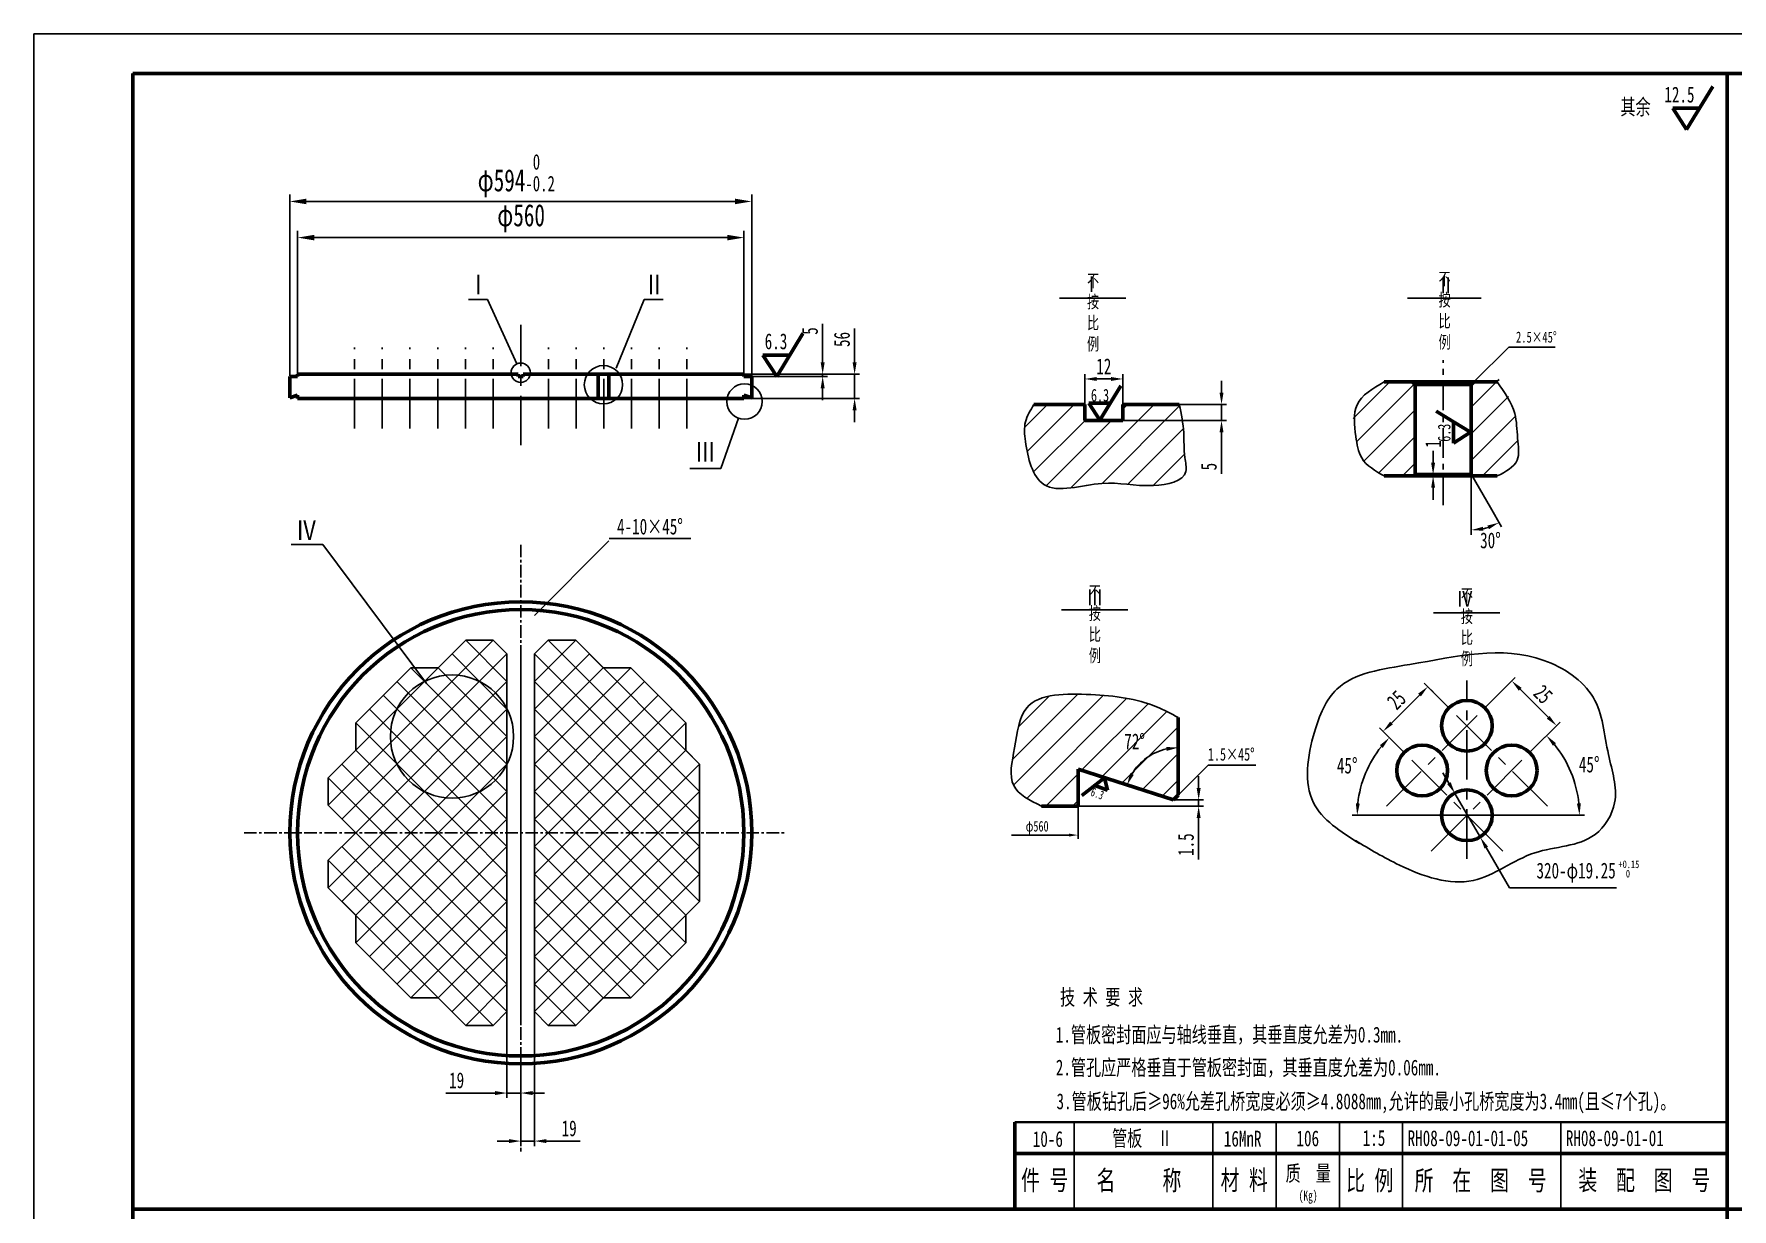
# Model space of a CAD drawing. Header units: millimetres. Extents: x 23903 to 90356, y -5632 to 81432.
# Drawn here: x 52855 to 57148, y 54777 to 57747 of the extents above; entities that cross this region are included whole.
import ezdxf
from ezdxf.enums import TextEntityAlignment as Align

# ---------------------------------------------------------------- set-up
doc = ezdxf.new("R2010")
doc.units = ezdxf.units.MM
for name, pattern in [('CENTER', [50.8, 31.75, -6.35, 6.35, -6.35]), ('CENTERX2', [4, 2.5, -0.5, 0.5, -0.5]), ('PHANTOM2', [31.75, 15.875, -3.175, 3.175, -3.175, 3.175, -3.175])]:
    doc.linetypes.add(name, pattern=pattern)
doc.layers.get('0').update_dxf_attribs({"lineweight": 60})
doc.layers.get('DEFPOINTS').update_dxf_attribs({"color": 6, "linetype": 'PHANTOM2', "lineweight": 25})
doc.layers.add('CCX', color=3, linetype='Continuous', lineweight=25)
doc.layers.add('DD', color=4, linetype='CENTER', lineweight=25)
doc.styles.add('HZ', font='SIMFANG.TTF', dxfattribs={"width": 0.7})
doc.styles.add('HZ123', font='SIMFANG.TTF', dxfattribs={"width": 0.7, "height": 2.5})
doc.styles.add('WZ5', font='SIMFANG.TTF', dxfattribs={"width": 0.7})
doc.dimstyles.new('ISO-25', dxfattribs={"dimscale": 10, "dimtxt": 4, "dimasz": 3, "dimexe": 1.25, "dimexo": 0, "dimgap": 1.2, "dimtad": 0, "dimdec": 0, "dimtxsty": 'HZ', "dimcen": 2.5, "dimadec": 0, "dimazin": 0, "dimtfac": 1, "dimtdec": 0, "dimtmove": 0, "dimatfit": 3, "dimfxl": 1, "dimarcsym": 0})
doc.dimstyles.new('ISO-25$0', dxfattribs={"dimscale": 10, "dimtxt": 4, "dimasz": 3, "dimexe": 1.25, "dimexo": 0, "dimgap": 1.2, "dimtad": 1, "dimdec": 0, "dimtxsty": 'HZ', "dimcen": 0, "dimclrd": 256, "dimclrt": 256, "dimadec": 0, "dimazin": 0, "dimtfac": 1, "dimtdec": 0, "dimtmove": 0, "dimatfit": 2, "dimfxl": 1, "dimlwd": -1, "dimarcsym": 0})
doc.dimstyles.new('ISO-25$2', dxfattribs={"dimscale": 10, "dimtxt": 4, "dimasz": 3, "dimexe": 1.25, "dimexo": 0, "dimgap": 1.5, "dimtad": 2, "dimtih": 1, "dimtoh": 1, "dimdec": 0, "dimdsep": 46, "dimtxsty": 'HZ', "dimcen": 3, "dimadec": 0, "dimazin": 0, "dimtfac": 1, "dimtdec": 0, "dimtmove": 0, "dimatfit": 3, "dimfxl": 1, "dimarcsym": 0})
doc.dimstyles.new('ISO-25$3', dxfattribs={"dimscale": 10, "dimtxt": 4, "dimasz": 3, "dimexe": 1.25, "dimexo": 0, "dimgap": 1.5, "dimtad": 2, "dimtih": 1, "dimtoh": 1, "dimdec": 0, "dimdsep": 46, "dimtxsty": 'HZ', "dimcen": -2.5, "dimadec": 0, "dimazin": 0, "dimtfac": 1, "dimtdec": 0, "dimtmove": 0, "dimatfit": 3, "dimldrblk": 'NONE', "dimfxl": 1, "dimarcsym": 0})
pattern_1 = [(45, (41141.94, 26370.194), (-33.67596, 33.67596), [])]

# ---------------------------------------------------------------- blocks, each defined once
blk = doc.blocks.new('*D106')
at = {"layer": 'CCX'}
for p, q in [((54849.2, 56917.1), (54849.2, 57014.5)), ((54849.2, 56881.7), (54849.2, 56887.1)), ((54849.2, 56851.7), (54849.2, 56821.7))]:
    blk.add_line(p, q, dxfattribs=at)
at = {"layer": 'CCX', "color": 0, "lineweight": -2}
for p, q in [((54650.1, 56887.1), (54861.7, 56887.1)), ((54669.9, 56881.7), (54861.7, 56881.7))]:
    blk.add_line(p, q, dxfattribs=at)
at = {"layer": 'CCX'}
for points in [[(54844.2, 56917.1), (54854.2, 56917.1), (54849.2, 56887.1)], [(54844.2, 56851.7), (54854.2, 56851.7), (54849.2, 56881.7)]]:
    blk.add_solid(points, dxfattribs=at)
at = {"layer": 'DEFPOINTS', "color": 0}
for p in [(54650.1, 56887.1), (54669.9, 56881.7), (54849.2, 56881.7)]:
    blk.add_point(p, dxfattribs=at)
at = {"layer": 'CCX', "insert": (54817.2, 56996.4), "char_height": 40, "attachment_point": 5, "rotation": 90, "style": 'HZ'}
blk.add_mtext('5', dxfattribs=at)
blk = doc.blocks.new('*D107')
at = {"layer": 'CCX'}
for p, q in [((54930, 56917.1), (54930, 57002.9)), ((54930, 56826), (54930, 56887.1)), ((54930, 56796), (54930, 56766))]:
    blk.add_line(p, q, dxfattribs=at)
at = {"layer": 'CCX', "color": 0, "lineweight": -2}
for p, q in [((54650.1, 56887.1), (54942.5, 56887.1)), ((54650.1, 56826), (54942.5, 56826))]:
    blk.add_line(p, q, dxfattribs=at)
at = {"layer": 'CCX'}
for points in [[(54925, 56917.1), (54935, 56917.1), (54930, 56887.1)], [(54925, 56796), (54935, 56796), (54930, 56826)]]:
    blk.add_solid(points, dxfattribs=at)
at = {"layer": 'DEFPOINTS', "color": 0}
for p in [(54650.1, 56887.1), (54930, 56887.1), (54650.1, 56826)]:
    blk.add_point(p, dxfattribs=at)
at = {"layer": 'CCX', "insert": (54898, 56975), "char_height": 40, "attachment_point": 5, "rotation": 90, "style": 'HZ'}
blk.add_mtext('56', dxfattribs=at)
blk = doc.blocks.new('*D108')
at = {"layer": 'CCX', "color": 0, "lineweight": -2}
for p, q in [((53502, 56883.1), (53502, 57341.3)), ((54669.9, 56852), (54669.9, 57341.3))]:
    blk.add_line(p, q, dxfattribs=at)
at = {"layer": 'CCX'}
blk.add_line((54627.9, 57323.8), (53544, 57323.8), dxfattribs=at)
for points in [[(53544, 57330.8), (53544, 57316.8), (53502, 57323.8)], [(54627.9, 57330.8), (54627.9, 57316.8), (54669.9, 57323.8)]]:
    blk.add_solid(points, dxfattribs=at)
at = {"layer": 'DEFPOINTS', "color": 0}
for p in [(53502, 57323.8), (53502, 56883.1), (54669.9, 56852)]:
    blk.add_point(p, dxfattribs=at)
at = {"layer": 'CCX', "insert": (54074.7, 57388.8), "char_height": 56, "attachment_point": 5, "style": 'HZ'}
blk.add_mtext('φ594{\\H0.7x;\\S 0^ -0.2;}', dxfattribs=at)
blk = doc.blocks.new('*D109')
at = {"layer": 'CCX', "color": 0, "lineweight": -2}
for p, q in [((53521.9, 56887.1), (53521.9, 57249.9)), ((54650.1, 56887.1), (54650.1, 57249.9))]:
    blk.add_line(p, q, dxfattribs=at)
at = {"layer": 'CCX'}
blk.add_line((54608.1, 57232.4), (53563.9, 57232.4), dxfattribs=at)
for points in [[(53563.9, 57239.4), (53563.9, 57225.4), (53521.9, 57232.4)], [(54608.1, 57239.4), (54608.1, 57225.4), (54650.1, 57232.4)]]:
    blk.add_solid(points, dxfattribs=at)
at = {"layer": 'DEFPOINTS', "color": 0}
for p in [(53521.9, 57232.4), (53521.9, 56887.1), (54650.1, 56887.1)]:
    blk.add_point(p, dxfattribs=at)
at = {"layer": 'CCX', "insert": (54086.9, 57281.4), "char_height": 56, "attachment_point": 5, "style": 'HZ'}
blk.add_mtext('φ560', dxfattribs=at)
blk = doc.blocks.new('*D116')
at = {"layer": 'CCX', "color": 0, "lineweight": -2}
for p, q in [((54051.2, 55294.8), (54051.2, 55057.8)), ((54086, 55177.5), (54086, 55057.8))]:
    blk.add_line(p, q, dxfattribs=at)
at = {"layer": 'CCX'}
for p, q in [((54021.2, 55070.3), (53896.2, 55070.3)), ((54086, 55070.3), (54051.2, 55070.3)), ((54116, 55070.3), (54146, 55070.3))]:
    blk.add_line(p, q, dxfattribs=at)
for points in [[(54021.2, 55075.3), (54021.2, 55065.3), (54051.2, 55070.3)], [(54116, 55075.3), (54116, 55065.3), (54086, 55070.3)]]:
    blk.add_solid(points, dxfattribs=at)
at = {"layer": 'DEFPOINTS', "color": 0}
for p in [(54051.2, 55294.8), (54086, 55177.5), (54086, 55070.3)]:
    blk.add_point(p, dxfattribs=at)
at = {"layer": 'CCX', "insert": (53923.9, 55102.3), "char_height": 40, "attachment_point": 5, "style": 'HZ'}
blk.add_mtext('19', dxfattribs=at)
blk = doc.blocks.new('*D91')
at = {"layer": 'CCX'}
for p, q in [((55857.5, 56840.4), (55857.5, 56870.4)), ((55857.5, 56810.4), (55857.5, 56770.4)), ((55857.5, 56740.4), (55857.5, 56635.5))]:
    blk.add_line(p, q, dxfattribs=at)
at = {"layer": 'CCX', "color": 0, "lineweight": -2}
for p, q in [((55750.8, 56810.4), (55870, 56810.4)), ((55608, 56770.4), (55870, 56770.4))]:
    blk.add_line(p, q, dxfattribs=at)
at = {"layer": 'CCX'}
for points in [[(55852.5, 56840.4), (55862.5, 56840.4), (55857.5, 56810.4)], [(55852.5, 56740.4), (55862.5, 56740.4), (55857.5, 56770.4)]]:
    blk.add_solid(points, dxfattribs=at)
at = {"layer": 'DEFPOINTS', "color": 0}
for p in [(55750.8, 56810.4), (55608, 56770.4), (55857.5, 56770.4)]:
    blk.add_point(p, dxfattribs=at)
at = {"layer": 'CCX', "insert": (55825.5, 56653.6), "char_height": 40, "attachment_point": 5, "rotation": 90, "style": 'HZ'}
blk.add_mtext('5', dxfattribs=at)
blk = doc.blocks.new('*D92')
at = {"layer": 'CCX', "color": 0, "lineweight": -2}
for p, q in [((55512, 56810.4), (55512, 56887.6)), ((55608, 56810.4), (55608, 56887.6))]:
    blk.add_line(p, q, dxfattribs=at)
at = {"layer": 'CCX'}
blk.add_line((55542, 56875.1), (55578, 56875.1), dxfattribs=at)
for points in [[(55542, 56880.1), (55542, 56870.1), (55512, 56875.1)], [(55578, 56880.1), (55578, 56870.1), (55608, 56875.1)]]:
    blk.add_solid(points, dxfattribs=at)
at = {"layer": 'DEFPOINTS', "color": 0}
for p in [(55608, 56875.1), (55512, 56810.4), (55608, 56810.4)]:
    blk.add_point(p, dxfattribs=at)
at = {"layer": 'CCX', "insert": (55560, 56907.1), "char_height": 40, "attachment_point": 5, "style": 'HZ'}
blk.add_mtext('12', dxfattribs=at)
blk = doc.blocks.new('*D117')
at = {"layer": 'CCX', "color": 0, "lineweight": -2}
for p, q in [((56489, 56633.3), (56489, 56480.8)), ((56537.1, 56550), (56565.3, 56501.2))]:
    blk.add_line(p, q, dxfattribs=at)
blk.add_arc((56489, 56633.3), 140, 282.2974, 287.7026, dxfattribs=at)
at = {"layer": 'CCX', "color": 0}
for points in [[(56519.4, 56491.5), (56518.3, 56501.5), (56489, 56493.3)], [(56529.6, 56504.5), (56533.6, 56495.4), (56559.1, 56512.1)]]:
    blk.add_solid(points, dxfattribs=at)
at = {"layer": 'DEFPOINTS', "color": 0}
for p in [(56489, 56861), (56489, 56633.3), (56490.9, 56630), (56537.1, 56550), (56513.4, 56495.4)]:
    blk.add_point(p, dxfattribs=at)
at = {"layer": 'CCX', "color": 0, "insert": (56537.3, 56466.9), "char_height": 40, "attachment_point": 5, "style": 'HZ'}
blk.add_mtext('30°', dxfattribs=at)
blk = doc.blocks.new('*D118')
at = {"layer": 'CCX', "color": 0, "lineweight": -2}
for p, q in [((56392.4, 56663.3), (56392.4, 56693.3)), ((56345.2, 56630), (56404.9, 56630)), ((56347.1, 56633.3), (56404.9, 56633.3)), ((56392.4, 56630), (56392.4, 56633.3)), ((56392.4, 56600), (56392.4, 56570))]:
    blk.add_line(p, q, dxfattribs=at)
at = {"layer": 'CCX', "color": 0}
for points in [[(56387.4, 56663.3), (56397.4, 56663.3), (56392.4, 56633.3)], [(56387.4, 56600), (56397.4, 56600), (56392.4, 56630)]]:
    blk.add_solid(points, dxfattribs=at)
at = {"layer": 'DEFPOINTS', "color": 0}
for p in [(56345.2, 56630), (56347.1, 56633.3), (56392.4, 56633.3)]:
    blk.add_point(p, dxfattribs=at)
at = {"layer": 'CCX', "color": 0, "insert": (56392.4, 56710.8), "char_height": 40, "attachment_point": 5, "rotation": 90, "style": 'HZ'}
blk.add_mtext('1', dxfattribs=at)
blk = doc.blocks.new('*D119')
at = {"layer": 'CCX'}
for p, q in [((55799.7, 55841.1), (55799.7, 55871.1)), ((55799.7, 55811.1), (55799.7, 55795.5)), ((55799.7, 55765.5), (55799.7, 55660.9))]:
    blk.add_line(p, q, dxfattribs=at)
at = {"layer": 'CCX', "color": 0, "lineweight": -2}
for p, q in [((55736, 55811.1), (55812.2, 55811.1)), ((55494.7, 55795.5), (55812.2, 55795.5))]:
    blk.add_line(p, q, dxfattribs=at)
at = {"layer": 'CCX'}
for points in [[(55794.7, 55841.1), (55804.7, 55841.1), (55799.7, 55811.1)], [(55794.7, 55765.5), (55804.7, 55765.5), (55799.7, 55795.5)]]:
    blk.add_solid(points, dxfattribs=at)
at = {"layer": 'DEFPOINTS', "color": 0}
for p in [(55736, 55811.1), (55494.7, 55795.5), (55799.7, 55795.5)]:
    blk.add_point(p, dxfattribs=at)
at = {"layer": 'CCX', "insert": (55767.7, 55698.2), "char_height": 40, "attachment_point": 5, "rotation": 90, "style": 'HZ'}
blk.add_mtext('1.5', dxfattribs=at)
blk = doc.blocks.new('*D120')
at = {"layer": 'CCX', "color": 0, "lineweight": -2}
blk.add_arc((55748.2, 55807.2), 136.2, 102.6494, 149.4154, dxfattribs=at)
at = {"layer": 'CCX', "color": 0}
for points in [[(55717.8, 55945), (55718.9, 55935.1), (55748.2, 55943.4)], [(55635.5, 55874.4), (55626.4, 55878.5), (55618.7, 55849.1)]]:
    blk.add_solid(points, dxfattribs=at)
at = {"layer": 'DEFPOINTS', "color": 0}
for p in [(55748.2, 56019.5), (55692.8, 55931.6), (55494.7, 55889.3), (55736, 55811.1), (55748.2, 55823.3)]:
    blk.add_point(p, dxfattribs=at)
at = {"layer": 'CCX', "color": 0, "insert": (55637.8, 55959), "char_height": 40, "attachment_point": 5, "style": 'HZ'}
blk.add_mtext('72°', dxfattribs=at)
blk = doc.blocks.new('*D93')
at = {"layer": 'CCX', "color": 0, "lineweight": -2}
for p, q in [((56432.5, 55853.7), (56417.4, 55879.6)), ((56447.5, 55827.7), (56511.8, 55716.6)), ((56585.5, 55589.2), (56526.8, 55690.6)), ((56856.4, 55589.2), (56585.5, 55589.2))]:
    blk.add_line(p, q, dxfattribs=at)
at = {"layer": 'CCX', "color": 0}
for points in [[(56436.8, 55856.2), (56428.1, 55851.1), (56447.5, 55827.7)], [(56531.2, 55693.1), (56522.5, 55688.1), (56511.8, 55716.6)]]:
    blk.add_solid(points, dxfattribs=at)
at = {"layer": 'DEFPOINTS', "color": 0}
for p in [(56447.5, 55827.7), (56511.8, 55716.6)]:
    blk.add_point(p, dxfattribs=at)
at = {"layer": 'CCX', "color": 0, "insert": (56753.9, 55627.2), "char_height": 40, "attachment_point": 5, "style": 'HZ'}
blk.add_mtext('320-φ19.25', dxfattribs=at)
blk = doc.blocks.new('_None')
blk = doc.blocks.new('*D121')
at = {"layer": 'CCX', "color": 0, "lineweight": -2}
blk.add_line((56270.9, 55772.4), (56187.9, 55772.4), dxfattribs=at)
blk.add_arc((56477.8, 55772.4), 277.4, 141.1991, 173.8009, dxfattribs=at)
at = {"layer": 'CCX', "color": 0}
for points in [[(56257.9, 55949.5), (56265.3, 55942.8), (56281.7, 55968.5)], [(56207, 55802), (56197, 55802.6), (56200.4, 55772.4)]]:
    blk.add_solid(points, dxfattribs=at)
at = {"layer": 'DEFPOINTS', "color": 0}
for p in [(56274.2, 55976), (56237.6, 55911.1), (56270.9, 55772.4), (56684.8, 55772.4), (56568.3, 55681.8)]:
    blk.add_point(p, dxfattribs=at)
at = {"layer": 'CCX', "color": 0, "insert": (56175.3, 55897.7), "char_height": 40, "attachment_point": 5, "style": 'HZ'}
blk.add_mtext('45°', dxfattribs=at)
blk = doc.blocks.new('*D122')
at = {"layer": 'CCX', "color": 0, "lineweight": -2}
blk.add_line((56684.8, 55772.4), (56774.9, 55772.4), dxfattribs=at)
blk.add_arc((56477.8, 55772.4), 284.6, 6.0419, 38.9581, dxfattribs=at)
at = {"layer": 'CCX', "color": 0}
for points in [[(56695.4, 55948), (56702.9, 55954.7), (56679.1, 55973.6)], [(56765.9, 55802.6), (56755.9, 55802), (56762.4, 55772.4)]]:
    blk.add_solid(points, dxfattribs=at)
at = {"layer": 'DEFPOINTS', "color": 0}
for p in [(56681.5, 55976), (56752.7, 55846), (56270.9, 55772.4), (56684.8, 55772.4), (56387.3, 55681.8)]:
    blk.add_point(p, dxfattribs=at)
at = {"layer": 'CCX', "color": 0, "insert": (56787, 55900.4), "char_height": 40, "attachment_point": 5, "style": 'HZ'}
blk.add_mtext('45°', dxfattribs=at)
blk = doc.blocks.new('*D123')
at = {"layer": 'CCX', "color": 0, "lineweight": -2}
for p, q in [((56432.4, 56044), (56370.2, 56106.3)), ((56319.3, 55930.9), (56257.1, 55993.1))]:
    blk.add_line(p, q, dxfattribs=at)
at = {"layer": 'CCX'}
blk.add_line((56287.1, 56005.5), (56357.8, 56076.2), dxfattribs=at)
for points in [[(56354.3, 56079.7), (56361.4, 56072.7), (56379, 56097.4)], [(56283.6, 56009), (56290.6, 56002), (56265.9, 55984.3)]]:
    blk.add_solid(points, dxfattribs=at)
at = {"layer": 'DEFPOINTS', "color": 0}
for p in [(56379, 56097.4), (56432.4, 56044), (56319.3, 55930.9)]:
    blk.add_point(p, dxfattribs=at)
at = {"layer": 'CCX', "insert": (56299.8, 56063.5), "char_height": 40, "attachment_point": 5, "rotation": 45, "style": 'HZ'}
blk.add_mtext('25', dxfattribs=at)
blk = doc.blocks.new('*D124')
at = {"layer": 'CCX', "color": 0, "lineweight": -2}
for p, q in [((56523.2, 56044), (56600.1, 56120.9)), ((56636.4, 55930.9), (56713.2, 56007.7))]:
    blk.add_line(p, q, dxfattribs=at)
at = {"layer": 'CCX'}
blk.add_line((56612.4, 56090.8), (56683.1, 56020.1), dxfattribs=at)
for points in [[(56616, 56094.4), (56608.9, 56087.3), (56591.2, 56112)], [(56686.7, 56023.6), (56679.6, 56016.6), (56704.4, 55998.9)]]:
    blk.add_solid(points, dxfattribs=at)
at = {"layer": 'DEFPOINTS', "color": 0}
for p in [(56523.2, 56044), (56704.4, 55998.9), (56636.4, 55930.9)]:
    blk.add_point(p, dxfattribs=at)
at = {"layer": 'CCX', "insert": (56670.4, 56078.1), "char_height": 40, "attachment_point": 5, "rotation": 315, "style": 'HZ'}
blk.add_mtext('25', dxfattribs=at)
blk = doc.blocks.new('*D278')
at = {"layer": 'CCX', "color": 0, "lineweight": -2}
for p, q in [((54120.7, 55276.2), (54120.7, 54936.4)), ((54086, 55164), (54086, 54936.4))]:
    blk.add_line(p, q, dxfattribs=at)
at = {"layer": 'CCX'}
for p, q in [((54056, 54948.9), (54026, 54948.9)), ((54086, 54948.9), (54120.7, 54948.9)), ((54150.7, 54948.9), (54236, 54948.9))]:
    blk.add_line(p, q, dxfattribs=at)
for points in [[(54056, 54953.9), (54056, 54943.9), (54086, 54948.9)], [(54150.7, 54953.9), (54150.7, 54943.9), (54120.7, 54948.9)]]:
    blk.add_solid(points, dxfattribs=at)
at = {"layer": 'DEFPOINTS', "color": 0}
for p in [(54120.7, 55276.2), (54086, 55164), (54086, 54948.9)]:
    blk.add_point(p, dxfattribs=at)
at = {"layer": 'CCX', "insert": (54208.4, 54980.9), "char_height": 40, "attachment_point": 5, "style": 'HZ'}
blk.add_mtext('19', dxfattribs=at)

msp = doc.modelspace()

# ---------------------------------------------------------------- hatches: boundary and pattern name
at = {"layer": 'CCX'}
h = msp.add_hatch(dxfattribs=at)
h.set_pattern_fill('ANSI31', color=256, scale=15, style=0)
h.set_pattern_definition(pattern_1)
edge = h.paths.add_edge_path()
edge.add_line((56347.1, 56861), (56340.5, 56867.6))
edge.add_line((56340.5, 56867.6), (56268.5, 56867.6))
edge.add_spline(control_points=[(56268.5, 56867.6), (56268.5, 56897.5), (56174.2, 56801), (56197.8, 56740.7), (56205.7, 56664.9), (56245.9, 56642.6), (56268.5, 56630)], knot_values=[0, 0, 0, 0, 89.688926, 169.415467, 225.967474, 298.552238, 298.552238, 298.552238, 298.552238], degree=3, periodic=0)
edge.add_line((56268.5, 56630), (56345.2, 56630))
edge.add_line((56345.2, 56630), (56347.1, 56633.3))
edge.add_line((56347.1, 56633.3), (56347.1, 56861))
edge = h.paths.add_edge_path()
edge.add_spline(control_points=[(56554.4, 56630), (56575.8, 56640.6), (56615.8, 56660.4), (56603, 56732.5), (56609.5, 56780.8), (56554.4, 56898.2), (56554.4, 56867.6)], knot_values=[0, 0, 0, 0, 63.895874, 119.980656, 182.38598, 273.914336, 273.914336, 273.914336, 273.914336], degree=3, periodic=0)
edge.add_line((56554.4, 56867.6), (56495.6, 56867.6))
edge.add_line((56495.6, 56867.6), (56489, 56861))
edge.add_line((56489, 56861), (56489, 56633.3))
edge.add_line((56489, 56633.3), (56490.9, 56630))
edge.add_line((56490.9, 56630), (56554.4, 56630))
h = msp.add_hatch(dxfattribs=at)
h.set_pattern_fill('ANSI31', color=256, scale=15, style=0)
h.set_pattern_definition(pattern_1)
edge = h.paths.add_edge_path()
edge.add_line((55512, 56770.4), (55512, 56810.4))
edge.add_line((55512, 56810.4), (55383.4, 56810.4))
edge.add_spline(control_points=[(55383.4, 56810.4), (55374.5, 56796), (55356.6, 56767.4), (55362.7, 56695.4), (55394.3, 56567.4), (55559.7, 56627.4), (55659.5, 56595.6), (55778.1, 56619.1), (55760.8, 56687), (55765.1, 56742), (55755.8, 56786.6), (55750.8, 56810.4)], knot_values=[0, 0, 0, 0, 49.033948, 98.007296, 216.274077, 363.350673, 494.176321, 583.199557, 618.673888, 681.310157, 753.393961, 753.393961, 753.393961, 753.393961], degree=3, periodic=0)
edge.add_line((55750.8, 56810.4), (55608, 56810.4))
edge.add_line((55608, 56810.4), (55608, 56770.4))
edge.add_line((55608, 56770.4), (55512, 56770.4))
h = msp.add_hatch(dxfattribs=at)
h.set_pattern_fill('ANSI31', color=256, scale=15, style=0)
h.set_pattern_definition(pattern_1)
edge = h.paths.add_edge_path()
edge.add_spline(control_points=[(55748.2, 56019.5), (55729.9, 56029.1), (55661.2, 56065.3), (55537.6, 56080.4), (55351.5, 56081.1), (55337.7, 55946.8), (55311.6, 55840.1), (55373.1, 55809.9), (55402.6, 55795.5)], knot_values=[0, 0, 0, 0, 61.441018, 230.36845, 395.375257, 501.753577, 596.904343, 684.450038, 684.450038, 684.450038, 684.450038], degree=3, periodic=0)
edge.add_line((55402.6, 55795.5), (55494.7, 55795.5))
edge.add_line((55494.7, 55795.5), (55494.7, 55889.3))
edge.add_line((55494.7, 55889.3), (55736, 55811.1))
edge.add_line((55736, 55811.1), (55748.2, 55823.3))
edge.add_line((55748.2, 55823.3), (55748.2, 56019.5))
h.paths.add_polyline_path([(55603.4, 55989), (55672.3, 55989), (55672.3, 55929), (55603.4, 55929)], flags=24)

# ---------------------------------------------------------------- linework, layer by layer
for p, q in [((53105.4, 51907.1), (53105.4, 57647.1)), ((53105.4, 57647.1), (61165.4, 57647.1)), ((53105.4, 51907.1), (53105.4, 57647.1)), ((57135.4, 51907.1), (57135.4, 57647.1)), ((57135.4, 51907.1), (57135.4, 57647.1)), ((53502, 56881.7), (53521.9, 56881.7)), ((53502, 56827.6), (53502, 56881.7)), ((53521.9, 56887.1), (54079.5, 56887.1)), ((53521.9, 56881.7), (53521.9, 56887.1)), ((54079.5, 56881.7), (54079.5, 56887.1)), ((54079.5, 56881.7), (54092.4, 56881.7)), ((54092.4, 56887.1), (54650.1, 56887.1)), ((54092.4, 56881.7), (54092.4, 56887.1)), ((54281.7, 56828.7), (54281.7, 56887.1)), ((54308.5, 56828.7), (54308.5, 56887.1)), ((54650.1, 56881.7), (54650.1, 56887.1)), ((54669.9, 56881.7), (54650.1, 56881.7)), ((54669.9, 56827.6), (54669.9, 56881.7)), ((56268.5, 56867.6), (56554.4, 56867.6)), ((56347.1, 56861), (56489, 56861)), ((53502, 56827.6), (53521.9, 56834)), ((53521.9, 56834), (53521.9, 56826)), ((53521.9, 56826), (54650.1, 56826)), ((54650.1, 56826), (54650.1, 56834)), ((54669.9, 56827.6), (54650.1, 56834)), ((55512, 56810.4), (55383.4, 56810.4)), ((55512, 56770.4), (55512, 56810.4)), ((55608, 56810.4), (55750.8, 56810.4)), ((55608, 56770.4), (55608, 56810.4)), ((55512, 56770.4), (55608, 56770.4)), ((56443.7, 56712.9), (56486.9, 56741.1)), ((56554.4, 56630), (56268.5, 56630)), ((56489, 56633.3), (56347.1, 56633.3)), ((55748.2, 56019.5), (55748.2, 55823.3)), ((55494.7, 55795.5), (55494.7, 55889.3)), ((55736, 55811.1), (55494.7, 55889.3)), ((55504.4, 55822.7), (55562, 55867.1)), ((55569.3, 55836), (55537, 55847.8)), ((55562, 55867.1), (55569.2, 55836)), ((55748.2, 55823.3), (55736, 55811.1)), ((55402.6, 55795.5), (55494.7, 55795.5)), ((55335.4, 54997.1), (55335.4, 54777.1)), ((55335.4, 54917.1), (57135.4, 54917.1))]:
    msp.add_line(p, q)
at = {"ltscale": 8}
for p, q in [((57033.3, 57505.4), (57099.2, 57614.2)), ((57066, 57559.5), (56998.1, 57559.5)), ((57033.3, 57505.4), (56998.1, 57559.5)), ((54733.5, 56881.7), (54799.3, 56990.4)), ((54733.5, 56881.7), (54698.3, 56935.7)), ((54766.2, 56935.7), (54698.3, 56935.7)), ((55550, 56771), (55602.7, 56858)), ((55576.2, 56814.2), (55521.8, 56814.2)), ((55550, 56771), (55521.8, 56814.2)), ((56443.7, 56767.2), (56399.9, 56793.7)), ((56443.7, 56767.2), (56443.7, 56712.9)), ((56486.9, 56741.1), (56443.7, 56767.2))]:
    msp.add_line(p, q, dxfattribs=at)
at = {"color": 7}
for p, q in [((57135.4, 51907.1), (57135.4, 57647.1)), ((53105.4, 54777.1), (61165.4, 54777.1))]:
    msp.add_line(p, q, dxfattribs=at)
at = {"linetype": 'CENTERX2', "ltscale": 50}
for p, q in [((54079.5, 56881.7), (54079.5, 56887.1)), ((54092.4, 56881.7), (54092.4, 56887.1))]:
    msp.add_line(p, q, dxfattribs=at)
at = {"const_width": 3}
msp.add_lwpolyline([(61165.4, 51907.1), (61165.4, 57647.1), (53105.4, 57647.1), (53105.4, 51907.1), (61165.4, 51907.1)], dxfattribs=at)
for points in [[(56347.1, 56861), (56340.5, 56867.6)], [(56347.1, 56633.3), (56347.1, 56861)], [(56489, 56861), (56495.6, 56867.6)], [(56489, 56633.3), (56489, 56861)], [(56347.1, 56633.3), (56345.2, 56630)], [(56489, 56633.3), (56490.9, 56630)]]:
    msp.add_lwpolyline(points)
for centre, radius in [((54086, 55728.1), 583.8), ((54086, 55728.1), 564.1), ((56477.8, 55998.6), 64.2), ((56364.7, 55885.5), 64.2), ((56591, 55885.5), 64.2), ((56477.8, 55772.4), 64.2)]:
    msp.add_circle(centre, radius)
at = {"layer": 'CCX'}
for p, q in [((52855.4, 51807.1), (52855.4, 57747.1)), ((52855.4, 57747.1), (61265.4, 57747.1)), ((54002, 57076.3), (53953.5, 57076.3)), ((54075.9, 56913.1), (54002, 57076.3)), ((54327, 56902.7), (54397.9, 57076.3)), ((54446.4, 57076.3), (54397.9, 57076.3)), ((55447.9, 57079.2), (55616, 57079.2)), ((56327.9, 57079.2), (56514.2, 57079.2)), ((56495.6, 56867.6), (56583.6, 56955.6)), ((56583.6, 56955.6), (56701.3, 56955.6)), ((54636.7, 56776), (54591.5, 56649.1)), ((54591.5, 56649.1), (54513.4, 56649.1)), ((56490.9, 56630), (56537.1, 56550)), ((53586, 56456.6), (53505.6, 56456.6)), ((53847.4, 56105.3), (53586, 56456.6)), ((54120.4, 56277.6), (54308.7, 56465.9)), ((54309.5, 56472.3), (54515.9, 56472.3)), ((55452.6, 56291.6), (55620.7, 56291.6)), ((56393.1, 56283.8), (56561.2, 56283.8)), ((53599.3, 55797.6), (54016.4, 56214.7)), ((53599.3, 55867.1), (53946.9, 56214.7)), ((53946.9, 56214.7), (53877.4, 56145.2)), ((53946.9, 56214.7), (53877.4, 56145.2)), ((54051.2, 56110.4), (53946.9, 56214.7)), ((54051.2, 56110.4), (53946.9, 56214.7)), ((54016.4, 56214.7), (53946.9, 56214.7)), ((54016.4, 56214.7), (53946.9, 56214.7)), ((54051.2, 56180), (54016.4, 56214.7)), ((54051.2, 56180), (54016.4, 56214.7)), ((54120.7, 56110.4), (54225, 56214.7)), ((54120.7, 56180), (54155.5, 56214.7)), ((54120.7, 56110.4), (54225, 56214.7)), ((54120.7, 56180), (54155.5, 56214.7)), ((54537.8, 55832.4), (54155.5, 56214.7)), ((54155.5, 56214.7), (54225, 56214.7)), ((54155.5, 56214.7), (54225, 56214.7)), ((54537.8, 55901.9), (54225, 56214.7)), ((54225, 56214.7), (54294.5, 56145.2)), ((54225, 56214.7), (54294.5, 56145.2)), ((53634.1, 55762.8), (54051.2, 56180)), ((54051.2, 56040.9), (53912.2, 56180)), ((54051.2, 56180), (54051.2, 55728.1)), ((54051.2, 55728.1), (54051.2, 56180)), ((54086, 56178.9), (54086, 55242)), ((54537.8, 55762.8), (54120.7, 56180)), ((54120.7, 56040.9), (54259.8, 56180)), ((54120.7, 56180), (54120.7, 55728.1)), ((54120.7, 55728.1), (54120.7, 56180)), ((53668.8, 56006.2), (53807.9, 56145.2)), ((53807.9, 56145.2), (53668.8, 56006.2)), ((53807.9, 56145.2), (53668.8, 56006.2)), ((53668.8, 55728.1), (54051.2, 56110.4)), ((54051.2, 55832.4), (53773.1, 56110.4)), ((54051.2, 55901.9), (53807.9, 56145.2)), ((53877.4, 56145.2), (53807.9, 56145.2)), ((53877.4, 56145.2), (53807.9, 56145.2)), ((54051.2, 55971.4), (53877.4, 56145.2)), ((54120.7, 55901.9), (54364, 56145.2)), ((54120.7, 55971.4), (54294.5, 56145.2)), ((54503.1, 55728.1), (54120.7, 56110.4)), ((54120.7, 55832.4), (54398.8, 56110.4)), ((54294.5, 56145.2), (54364, 56145.2)), ((54294.5, 56145.2), (54364, 56145.2)), ((54503.1, 56006.2), (54364, 56145.2)), ((54364, 56145.2), (54503.1, 56006.2)), ((54364, 56145.2), (54503.1, 56006.2)), ((54051.2, 55762.8), (53738.4, 56075.7)), ((54051.2, 55762.8), (53738.4, 56075.7)), ((54051.2, 55762.8), (53738.4, 56075.7)), ((54120.7, 55762.8), (54433.6, 56075.7)), ((54120.7, 55762.8), (54433.6, 56075.7)), ((54120.7, 55762.8), (54433.6, 56075.7)), ((54016.4, 55728.1), (53703.6, 56040.9)), ((53738.4, 55728.1), (54051.2, 56040.9)), ((54433.6, 55728.1), (54120.7, 56040.9)), ((54155.5, 55728.1), (54468.3, 56040.9)), ((53946.9, 55728.1), (53668.8, 56006.2)), ((53668.8, 56006.2), (53668.8, 55936.6)), ((53668.8, 56006.2), (53668.8, 55936.6)), ((54225, 55728.1), (54503.1, 56006.2)), ((54503.1, 56006.2), (54503.1, 55936.6)), ((54503.1, 56006.2), (54503.1, 55936.6)), ((53668.8, 55936.6), (53599.3, 55867.1)), ((53668.8, 55936.6), (53599.3, 55867.1)), ((53877.4, 55728.1), (53668.8, 55936.6)), ((53807.9, 55728.1), (54051.2, 55971.4)), ((54364, 55728.1), (54120.7, 55971.4)), ((54294.5, 55728.1), (54503.1, 55936.6)), ((54503.1, 55936.6), (54537.8, 55901.9)), ((54503.1, 55936.6), (54537.8, 55901.9)), ((53807.9, 55728.1), (53634.1, 55901.9)), ((53877.4, 55728.1), (54051.2, 55901.9)), ((54294.5, 55728.1), (54120.7, 55901.9)), ((54364, 55728.1), (54537.8, 55901.9)), ((54537.8, 55901.9), (54537.8, 55554.3)), ((55736, 55811.1), (55823.9, 55899)), ((55823.9, 55899), (55944.5, 55899)), ((53738.4, 55728.1), (53599.3, 55867.1)), ((53599.3, 55867.1), (53599.3, 55797.6)), ((53599.3, 55867.1), (53599.3, 55797.6)), ((53946.9, 55728.1), (54051.2, 55832.4)), ((54225, 55728.1), (54120.7, 55832.4)), ((54433.6, 55728.1), (54537.8, 55832.4)), ((53668.8, 55728.1), (53599.3, 55797.6)), ((53599.3, 55797.6), (53668.8, 55728.1)), ((54016.4, 55728.1), (54051.2, 55762.8)), ((54155.5, 55728.1), (54120.7, 55762.8)), ((54503.1, 55728.1), (54537.8, 55762.8)), ((54537.8, 55762.8), (54503.1, 55728.1)), ((55494.7, 55712.5), (55494.7, 55795.5)), ((56270.9, 55772.4), (56684.8, 55772.4)), ((53738.4, 55728.1), (53599.3, 55589)), ((53668.8, 55728.1), (53599.3, 55658.6)), ((53599.3, 55658.6), (53668.8, 55728.1)), ((53807.9, 55728.1), (53634.1, 55554.3)), ((53668.8, 55728.1), (54051.2, 55345.7)), ((53946.9, 55728.1), (53668.8, 55450)), ((53877.4, 55728.1), (53668.8, 55519.5)), ((54016.4, 55728.1), (53703.6, 55415.2)), ((53738.4, 55728.1), (54051.2, 55415.2)), ((53807.9, 55728.1), (54051.2, 55484.8)), ((53877.4, 55728.1), (54051.2, 55554.3)), ((53946.9, 55728.1), (54051.2, 55623.8)), ((54016.4, 55728.1), (54051.2, 55693.3)), ((54051.2, 55276.2), (54051.2, 55728.1)), ((54051.2, 55728.1), (54051.2, 55276.2)), ((54155.5, 55728.1), (54120.7, 55693.3)), ((54225, 55728.1), (54120.7, 55623.8)), ((54294.5, 55728.1), (54120.7, 55554.3)), ((54364, 55728.1), (54120.7, 55484.8)), ((54433.6, 55728.1), (54120.7, 55415.2)), ((54503.1, 55728.1), (54120.7, 55345.7)), ((54120.7, 55276.2), (54120.7, 55728.1)), ((54120.7, 55728.1), (54120.7, 55276.2)), ((54155.5, 55728.1), (54468.3, 55415.2)), ((54225, 55728.1), (54503.1, 55450)), ((54294.5, 55728.1), (54503.1, 55519.5)), ((54364, 55728.1), (54537.8, 55554.3)), ((54433.6, 55728.1), (54537.8, 55623.8)), ((54503.1, 55728.1), (54537.8, 55693.3)), ((54537.8, 55693.3), (54503.1, 55728.1)), ((55326.6, 55722.3), (55471.6, 55722.3)), ((53634.1, 55693.3), (54051.2, 55276.2)), ((54051.2, 55693.3), (53738.4, 55380.5)), ((54051.2, 55693.3), (53738.4, 55380.5)), ((54051.2, 55693.3), (53738.4, 55380.5)), ((54537.8, 55693.3), (54120.7, 55276.2)), ((54120.7, 55693.3), (54433.6, 55380.5)), ((54120.7, 55693.3), (54433.6, 55380.5)), ((54120.7, 55693.3), (54433.6, 55380.5)), ((53599.3, 55658.6), (54016.4, 55241.4)), ((53599.3, 55589), (53599.3, 55658.6)), ((53599.3, 55589), (53599.3, 55658.6)), ((54051.2, 55623.8), (53773.1, 55345.7)), ((54120.7, 55623.8), (54398.8, 55345.7)), ((54537.8, 55623.8), (54155.5, 55241.4)), ((53599.3, 55589), (53946.9, 55241.4)), ((53668.8, 55519.5), (53599.3, 55589)), ((53668.8, 55519.5), (53599.3, 55589)), ((54051.2, 55554.3), (53807.9, 55311)), ((54120.7, 55554.3), (54364, 55311)), ((54537.8, 55554.3), (54225, 55241.4)), ((54503.1, 55519.5), (54537.8, 55554.3)), ((54503.1, 55519.5), (54537.8, 55554.3)), ((53668.8, 55450), (53668.8, 55519.5)), ((53668.8, 55450), (53668.8, 55519.5)), ((54503.1, 55450), (54503.1, 55519.5)), ((54503.1, 55450), (54503.1, 55519.5)), ((54051.2, 55484.8), (53877.4, 55311)), ((54120.7, 55484.8), (54294.5, 55311)), ((53668.8, 55450), (53807.9, 55311)), ((53807.9, 55311), (53668.8, 55450)), ((53807.9, 55311), (53668.8, 55450)), ((54503.1, 55450), (54364, 55311)), ((54364, 55311), (54503.1, 55450)), ((54364, 55311), (54503.1, 55450)), ((54051.2, 55415.2), (53912.2, 55276.2)), ((54120.7, 55415.2), (54259.8, 55276.2)), ((54051.2, 55345.7), (53946.9, 55241.4)), ((54051.2, 55345.7), (53946.9, 55241.4)), ((54120.7, 55345.7), (54225, 55241.4)), ((54120.7, 55345.7), (54225, 55241.4)), ((53877.4, 55311), (53807.9, 55311)), ((53877.4, 55311), (53807.9, 55311)), ((53946.9, 55241.4), (53877.4, 55311)), ((53946.9, 55241.4), (53877.4, 55311)), ((54225, 55241.4), (54294.5, 55311)), ((54225, 55241.4), (54294.5, 55311)), ((54294.5, 55311), (54364, 55311)), ((54294.5, 55311), (54364, 55311)), ((54051.2, 55276.2), (54016.4, 55241.4)), ((54051.2, 55276.2), (54016.4, 55241.4)), ((54120.7, 55276.2), (54155.5, 55241.4)), ((54120.7, 55276.2), (54155.5, 55241.4)), ((54016.4, 55241.4), (53946.9, 55241.4)), ((54016.4, 55241.4), (53946.9, 55241.4)), ((54155.5, 55241.4), (54225, 55241.4)), ((54155.5, 55241.4), (54225, 55241.4)), ((55485.4, 54997.1), (55485.4, 54777.1)), ((55835.4, 54997.1), (55835.4, 54777.1)), ((55995.4, 54997.1), (55995.4, 54777.1)), ((56155.4, 54997.1), (56155.4, 54777.1)), ((56315.4, 54997.1), (56315.4, 54777.1)), ((56715.4, 54997.1), (56715.4, 54777.1))]:
    msp.add_line(p, q, dxfattribs=at)
at = {"layer": 'CCX', "lineweight": 35}
msp.add_line((55335.4, 54997.1), (57135.4, 54997.1), dxfattribs=at)
at = {"layer": 'CCX'}
for centre, radius in [((54086, 56890.9), 24.4), ((54295.1, 56860.6), 48.4), ((54651.7, 56818.1), 44.7), ((53912.2, 55971.4), 155.7)]:
    msp.add_circle(centre, radius, dxfattribs=at)
for points, start_tangent in [([(56268.5, 56867.6), (56200.1, 56809.7), (56197.1, 56730), (56211.9, 56675.4), (56268.5, 56630)], (0, 1)), ([(56554.4, 56867.6), (56598.8, 56787.6), (56606.1, 56725.6), (56604.7, 56669.5), (56554.4, 56630)], (0, 1)), ([(56206.4, 55700.7), (56089.9, 55804.2), (56092.4, 55982.7), (56149.4, 56091.4), (56333.3, 56153.5), (56672.5, 56163.8), (56796.8, 56070.7), (56835.7, 55925.8), (56851.2, 55804.2), (56802, 55723.9), (56649.2, 55677.4), (56493.9, 55607.5), (56307.4, 55646.3), (56196, 55708.4)], (-0.707422, 0.706791))]:
    msp.add_spline(points, degree=3, dxfattribs=dict(at, start_tangent=start_tangent))
for points in [[(55383.4, 56810.4), (55361.8, 56766.4), (55361.8, 56717.4), (55408.1, 56608.6), (55555.1, 56611.3), (55685.8, 56605.9), (55767.5, 56641.2), (55764.8, 56676.6), (55762.1, 56739.2), (55750.8, 56810.4)], [(55402.6, 55795.5), (55332.1, 55847.4), (55334.3, 55942.5), (55365.3, 56044.3), (55527, 56077.4), (55693, 56046.5), (55748.2, 56019.5)]]:
    msp.add_spline(points, degree=3, dxfattribs=at)
msp.add_solid([(55471.6, 55726.1), (55471.6, 55718.5), (55494.7, 55722.3)], dxfattribs=at)
at = {"layer": 'DD', "linetype": 'CENTERX2', "ltscale": 50}
for p, q in [((54086, 56707.8), (54086, 57012)), ((53666, 56750.2), (53666, 56955)), ((53736, 56750.2), (53736, 56955)), ((53806, 56750.2), (53806, 56955)), ((53876, 56750.2), (53876, 56955)), ((53946, 56750.2), (53946, 56955)), ((54016, 56750.2), (54016, 56955)), ((54156, 56750.2), (54156, 56955)), ((54226, 56750.2), (54226, 56955)), ((54296, 56750.2), (54296, 56955)), ((54366, 56750.2), (54366, 56955)), ((54436, 56750.2), (54436, 56955)), ((54506, 56750.2), (54506, 56955)), ((56477.8, 55662.6), (56477.8, 56113.4)), ((56274.2, 55795), (56568.3, 56089.1)), ((56681.5, 55795), (56387.3, 56089.1)), ((56568.3, 55681.8), (56274.2, 55976)), ((56387.3, 55681.8), (56681.5, 55976))]:
    msp.add_line(p, q, dxfattribs=at)
at = {"layer": 'DD', "linetype": 'CENTERX2', "ltscale": 30}
msp.add_line((56418.1, 56556), (56418.1, 56922.7), dxfattribs=at)
at = {"layer": 'DD'}
for p, q in [((54086, 56456.1), (54086, 54922.8)), ((53386.4, 55728.1), (54752.9, 55728.1))]:
    msp.add_line(p, q, dxfattribs=at)

# ---------------------------------------------------------------- texts
at = {"layer": 'CCX', "width": 0.7}
for s, height, style, p in [('12.5', 40, 'HZ', (56977, 57574)), ('其余', 40, 'HZ', (56865.8, 57542.8)), ('6.3', 40, 'HZ', (54702.7, 56950.3)), ('6.3', 32, 'HZ', (55527.5, 56818.2)), ('4-10×45%%d', 40, 'HZ', (54329.4, 56482.2)), ('1.5×45%%d', 32, 'HZ', (55823.2, 55910.6)), ('+0.15', 19.2, 'HZ', (56861, 55638.9)), ('0', 19.2, 'HZ', (56879.7, 55615.2)), ('技 术 要 求', 40, 'HZ', (55449.3, 55292.7)), ('1.管板密封面应与轴线垂直，其垂直度允差为0.3mm.', 40, 'HZ', (55438.6, 55197.9)), ('2.管孔应严格垂直于管板密封面，其垂直度允差为0.06mm.', 40, 'HZ', (55438.6, 55114.9)), ('3.管板钻孔后≥96%%%允差孔桥宽度必须≥4.8088mm,允许的最小孔桥宽度为3.4mm(且≤7个孔)。', 40, 'HZ', (55440.4, 55029.4)), ('10-6', 40, 'HZ', (55380.4, 54934.2)), ('管板  Ⅱ', 40, 'HZ', (55580.7, 54936.1)), ('16MnR', 40, 'HZ', (55863.4, 54935)), ('106', 40, 'HZ', (56047, 54935.8)), ('1:5', 40, 'HZ123', (56214.4, 54936.8)), ('RH08-09-01-01-05', 40, 'HZ', (56328, 54936.1)), ('RH08-09-01-01', 40, 'HZ', (56728, 54936.1)), ('件 号', 50, 'WZ5', (55351, 54825.1)), ('  名     称', 50, 'WZ5', (55493.9, 54824.7)), ('材 料', 50, 'WZ5', (55855.3, 54825.6)), ('质  量', 40, 'WZ5', (56019.5, 54847.4)), ('比 例', 50, 'WZ5', (56172.6, 54824.3)), ('所  在  图  号', 50, 'WZ5', (56345.7, 54824.5)), ('装  配  图  号', 50, 'WZ5', (56759.6, 54825.1)), ('(Kg)', 25.03, 'HZ', (56052.6, 54798.7))]:
    msp.add_text(s, height=height, dxfattribs=dict(at, style=style)).set_placement(p)
at = {"layer": 'CCX', "linetype": 'ByBlock', "style": 'HZ123', "width": 0.8}
for s, height, p in [('Ⅰ', 50, (53951.6, 57089)), ('Ⅱ', 50, (54396, 57089)), ('Ⅰ', 40, (55506.6, 57094.8)), ('Ⅱ', 40, (56402.5, 57092)), ('Ⅲ', 50, (54525.5, 56666.2)), ('Ⅳ', 50, (53516.7, 56468)), ('Ⅲ', 40, (55515.3, 56303.2)), ('Ⅳ', 40, (56450.6, 56299.3))]:
    msp.add_text(s, height=height, dxfattribs=at).set_placement(p)
at = {"layer": 'CCX', "style": 'HZ', "width": 0.7}
msp.add_text('6.3', height=32, rotation=90, dxfattribs=at).set_placement((56436.3, 56716.3))
msp.add_text('6.3', height=22.4, rotation=339.9013, dxfattribs=at).set_placement((55539.9, 55816.8), align=Align.CENTER)
at = {"layer": 'CCX', "linetype": 'ByBlock', "char_height": 32, "width": 0.75, "attachment_point": 5, "style": 'HZ123'}
for insert in [(55532.8, 57068.6), (56421.5, 57073.2), (55537.4, 56281), (56477.9, 56273.2)]:
    msp.add_mtext('\\fﾷￂￋￎ_GB2312|b0|i0|c134|p49;\\P不按比例', dxfattribs=dict(at, insert=insert))
at = {"layer": 'CCX', "style": 'HZ'}
for s, insert, char_height, attachment_point in [('2.5×45%%d', (56601.9, 56980.8), 28, 4), ('φ560', (55391.4, 55741.1), 26.88, 5)]:
    msp.add_mtext(s, dxfattribs=dict(at, insert=insert, char_height=char_height, attachment_point=attachment_point))

# ---------------------------------------------------------------- dimensions: what is measured, and where the dimension line sits
at = {"layer": 'CCX'}
for base, p1, p2, text, picture, middle in [((53502, 57323.8), (54669.9, 56852), (53502, 56883.1), 'φ594{\\H0.7x;\\S 0^ -0.2;}', '*D108', (54074.7, 57323.8)), ((53521.9, 57232.4), (54650.1, 56887.1), (53521.9, 56887.1), 'φ560', '*D109', (54086.9, 57232.4))]:
    dim = msp.add_linear_dim(base=base, p1=p1, p2=p2, text=text, dimstyle='ISO-25$0', override={"dimscale": 14, "dimtxt": 4}, dxfattribs=at)
    dim.commit()
    dim.dimension.update_dxf_attribs({"geometry": picture, "text_midpoint": middle, "dimtype": 160})
for base, p1, p2, picture, middle in [((54849.2, 56881.7), (54650.1, 56887.1), (54669.9, 56881.7), '*D106', (54849.2, 56996.4)), ((55857.5, 56770.4), (55750.8, 56810.4), (55608, 56770.4), '*D91', (55857.5, 56653.6))]:
    dim = msp.add_linear_dim(base=base, p1=p1, p2=p2, angle=90, text='5', dimstyle='ISO-25$0', dxfattribs=at)
    dim.commit()
    dim.dimension.update_dxf_attribs({"geometry": picture, "text_midpoint": middle, "dimtype": 160})
for base, p1, p2, text, dimstyle, picture, middle in [((54930, 56887.1), (54650.1, 56826), (54650.1, 56887.1), '56', 'ISO-25$0', '*D107', (54898, 56975)), ((56392.4, 56633.3), (56345.2, 56630), (56347.1, 56633.3), '1', 'ISO-25', '*D118', (56392.4, 56710.8)), ((55799.7, 55795.5), (55736, 55811.1), (55494.7, 55795.5), '1.5', 'ISO-25$0', '*D119', (55767.7, 55698.2))]:
    dim = msp.add_linear_dim(base=base, p1=p1, p2=p2, angle=90, text=text, dimstyle=dimstyle, dxfattribs=at)
    dim.commit()
    dim.dimension.update_dxf_attribs({"geometry": picture, "text_midpoint": middle})
dim = msp.add_linear_dim(base=(55608, 56875.1), p1=(55512, 56810.4), p2=(55608, 56810.4), text='12', dimstyle='ISO-25$0', dxfattribs=at)
dim.commit()
dim.dimension.update_dxf_attribs({"geometry": '*D92', "text_midpoint": (55560, 56907.1)})
dim = msp.add_angular_dim_2l(base=(56513.4, 56495.4), line1=((56490.9, 56630), (56537.1, 56550)), line2=((56489, 56633.3), (56489, 56861)), dimstyle='ISO-25$2', dxfattribs=at)
dim.commit()
dim.dimension.update_dxf_attribs({"geometry": '*D117', "text_midpoint": (56537.3, 56501.9), "dimtype": 162})
for p1, p2, distance, picture, middle in [((56319.3, 55930.9), (56432.4, 56044), 75.5, '*D123', (56299.8, 56063.5)), ((56523.2, 56044), (56636.4, 55930.9), 96.2, '*D124', (56670.4, 56078.1))]:
    dim = msp.add_aligned_dim(p1=p1, p2=p2, distance=distance, text='25', dimstyle='ISO-25$0', dxfattribs=at)
    dim.commit()
    dim.dimension.update_dxf_attribs({"geometry": picture, "text_midpoint": middle})
for base, line1, line2, picture, middle in [((55692.8, 55931.6), ((55736, 55811.1), (55494.7, 55889.3)), ((55748.2, 56019.5), (55748.2, 55823.3)), '*D120', (55637.8, 55959)), ((56237.6, 55911.1), ((56270.9, 55772.4), (56684.8, 55772.4)), ((56568.3, 55681.8), (56274.2, 55976)), '*D121', (56175.3, 55897.7)), ((56752.7, 55846), ((56270.9, 55772.4), (56684.8, 55772.4)), ((56387.3, 55681.8), (56681.5, 55976)), '*D122', (56787, 55900.4))]:
    dim = msp.add_angular_dim_2l(base=base, line1=line1, line2=line2, dimstyle='ISO-25$2', override={"dimtad": 2, "dimtih": 1}, dxfattribs=at)
    dim.commit()
    dim.dimension.update_dxf_attribs({"geometry": picture, "text_midpoint": middle})
dim = msp.add_diameter_dim_2p(p1=(56447.5, 55827.7), p2=(56511.8, 55716.6), text='320-φ19.25', dimstyle='ISO-25$3', dxfattribs=at)
dim.commit()
dim.dimension.update_dxf_attribs({"geometry": '*D93', "text_midpoint": (56753.9, 55589.2), "dimtype": 163})
for base, p1, p2, picture, middle in [((54086, 55070.3), (54051.2, 55294.8), (54086, 55177.5), '*D116', (53923.9, 55070.3)), ((54086, 54948.9), (54120.7, 55276.2), (54086, 55164), '*D278', (54208.4, 54948.9))]:
    dim = msp.add_linear_dim(base=base, p1=p1, p2=p2, text='19', dimstyle='ISO-25$0', dxfattribs=at)
    dim.commit()
    dim.dimension.update_dxf_attribs({"geometry": picture, "text_midpoint": middle, "dimtype": 160})

doc.saveas('drawing.dxf')
